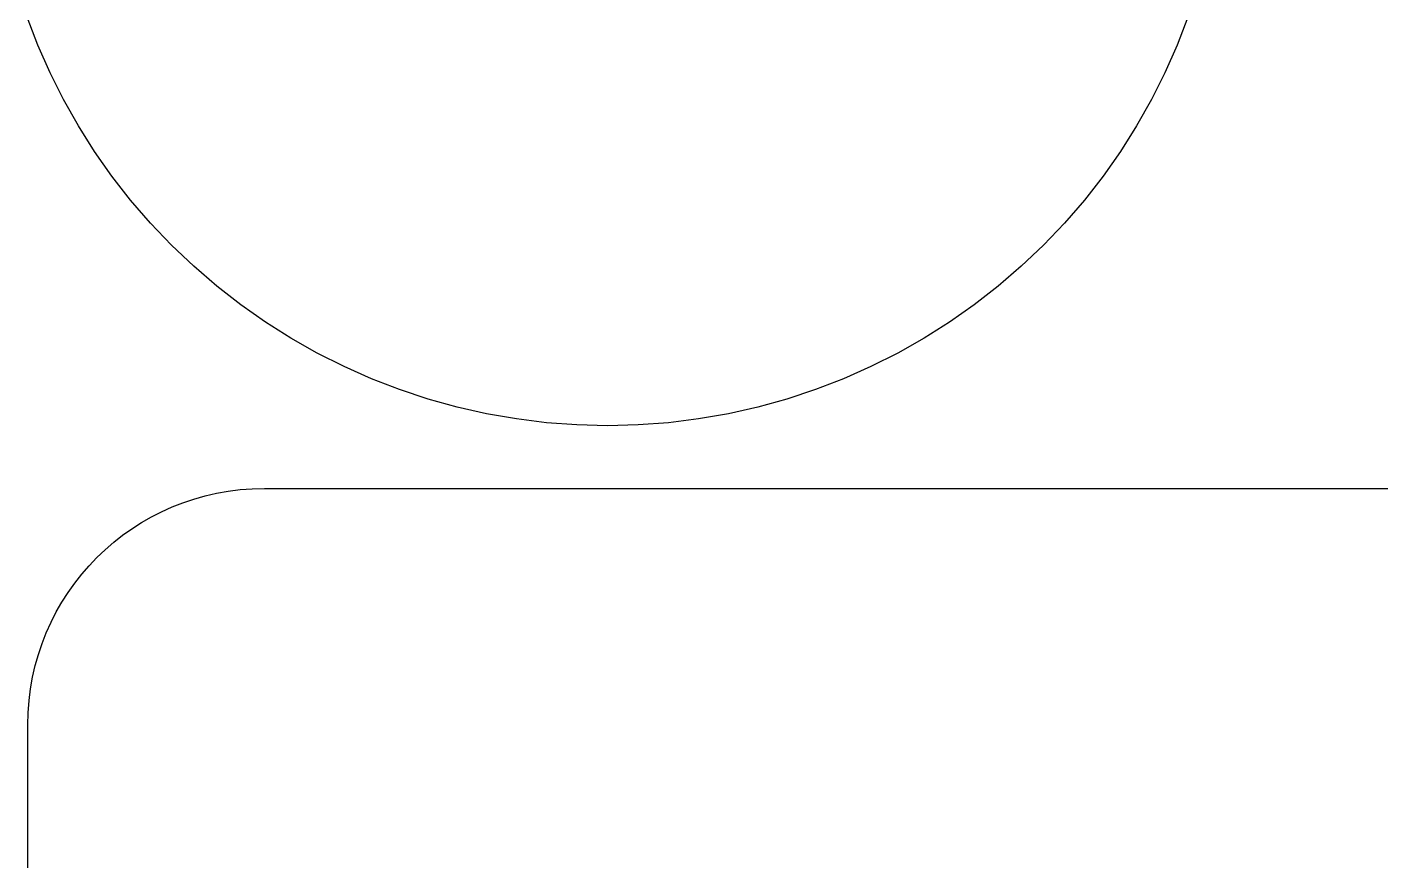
# Model space of a CAD drawing. Extents: x 47 to 525, y 11 to 386.
# Drawn here: x 50 to 170.5, y 237.8 to 312.1 of the extents above; entities that cross this region are included whole.
import ezdxf

# ---------------------------------------------------------------- set-up
doc = ezdxf.new("R2010")
doc.units = 0
doc.layers.add('Layer_1', color=7, linetype='CONTINUOUS')

msp = doc.modelspace()

# ---------------------------------------------------------------- linework, layer by layer
at = {"layer": 'Layer_1', "color": 1}
for points in [[(153.289551, 312.932156), (152.325716, 310.434695), (151.241278, 307.987189), (150.0381, 305.594136), (148.718045, 303.260035), (147.282976, 300.989384), (145.734756, 298.78668), (144.075249, 296.656422), (142.306317, 294.603108), (140.429825, 292.631235), (138.457952, 290.754742), (136.404638, 288.985811), (134.27438, 287.326304), (132.071676, 285.778084), (129.801025, 284.343015), (127.466924, 283.02296), (125.073871, 281.819782), (122.626365, 280.735344), (120.128904, 279.771509), (117.585985, 278.930141), (115.002106, 278.213102), (112.381766, 277.622256), (109.729463, 277.159466), (107.049694, 276.826595), (104.346958, 276.625506), (101.625753, 276.558062), (98.904547, 276.625506), (96.201811, 276.826595), (93.522043, 277.159466), (90.869739, 277.622256), (88.249399, 278.213102), (85.665521, 278.930141), (83.122602, 279.771509), (80.62514, 280.735344), (78.177634, 281.819782), (75.784582, 283.02296), (73.450481, 284.343015), (71.17983, 285.778084), (68.977126, 287.326304), (66.846868, 288.985811), (64.793554, 290.754742), (62.821681, 292.631235), (60.945188, 294.603108), (59.176256, 296.656422), (57.516749, 298.78668), (55.96853, 300.989384), (54.533461, 303.260035), (53.213406, 305.594136), (52.010228, 307.987189), (50.92579, 310.434695), (49.961955, 312.932156)], [(50.025512, 32.376995), (50.025512, 249.915831), (50.052807, 251.002559), (50.133826, 252.074659), (50.267264, 253.130829), (50.451818, 254.169764), (50.686185, 255.190162), (50.969063, 256.190719), (51.299147, 257.170133), (51.675135, 258.1271), (52.095724, 259.060317), (52.55961, 259.968481), (53.06549, 260.850289), (53.612061, 261.704438), (54.198021, 262.529623), (54.822064, 263.324543), (55.48289, 264.087894), (56.179194, 264.818374), (56.909673, 265.514677), (57.673024, 266.175503), (58.467944, 266.799547), (59.29313, 267.385506), (60.147278, 267.932077), (61.029086, 268.437957), (61.93725, 268.901843), (62.870467, 269.322432), (63.827434, 269.69842), (64.806848, 270.028504), (65.807406, 270.311382), (66.827803, 270.545749), (67.866739, 270.730303), (68.922908, 270.863741), (69.995008, 270.94476), (71.081736, 270.972056), (71.081736, 270.972056)], [(71.081736, 270.972056), (388.620593, 270.972056)]]:
    msp.add_lwpolyline(points, dxfattribs=at)

doc.saveas('drawing.dxf')
